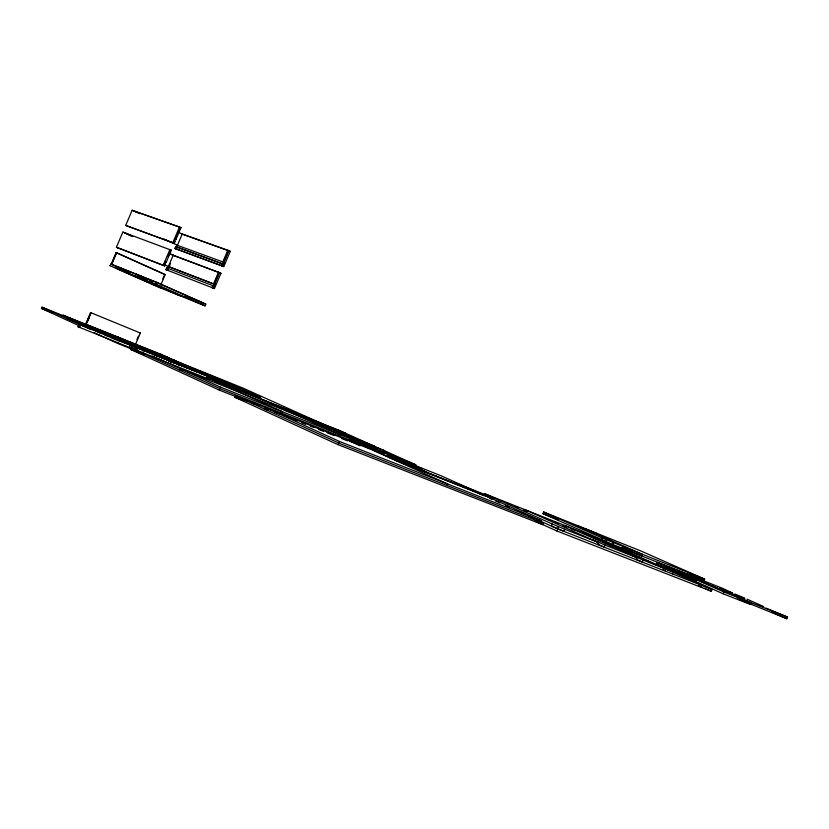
<?xml version="1.0" encoding="UTF-8"?>
<svg xmlns="http://www.w3.org/2000/svg" width="829" height="829" viewBox="0 0 829 829"><rect width="100%" height="100%" fill="white"/><g stroke="black" fill="none" stroke-linecap="round" stroke-linejoin="round"><path stroke-width="1.24" d="M732.681 593.077L722.297 588.207L685.117 573.471M737.416 598.704L786.835 618.755L787.55 617.056L765.996 608.071M261.498 399.163L295.497 412.769L375.838 448.903L414.873 464.427L414.604 465.079L415.775 464.789L415.225 466.085M446.437 485.245L447.069 483.763L339.486 441.453L264.969 407.422L264.327 408.925M447.277 485.566L447.898 484.095L541.575 520.933L540.995 522.322L543.347 523.296L542.767 524.674L338.077 444.665L234.814 397.236L235.446 395.765L372.48 450.012L447.898 484.095M483.742 495.618L484.571 493.659L525.13 509.742L598.579 542.58L597.74 544.57M543.627 512.011L602.32 538.052L641.812 554.093L641.118 555.741L612.652 544.446L542.933 513.648L543.627 512.011L576.725 525.275L642.351 554.3L704.64 579.108L703.976 580.673L641.656 555.948L626.278 549.13M564.642 529.213L552.228 523.98L551.368 526.021L563.772 531.254L564.642 529.213L598.579 542.58M557.544 528.456L558.404 526.415M556.912 531.006L557.782 528.954L712.09 589.45L711.323 591.274L556.912 531.006L534.487 520.892M605.056 545.13L598.88 542.373L598.041 544.342L604.227 547.109L605.056 545.13L637.014 557.72L636.195 559.648M601.605 539.741L602.32 538.052M605.844 541.42L606.559 539.741M612.652 544.446L613.367 542.757M643.117 560.124L636.983 557.389L636.175 559.306L642.309 562.041L643.117 560.124L673.262 572L672.464 573.875M641.656 555.948L642.351 554.3M679.469 573.772L656.62 564.197L657.356 562.466L684.578 573.254L695.604 578.155L695.085 578.528M667.49 569.036L666.972 568.031L667.873 567.14L657.356 562.466M679.811 574.518L679.283 573.502L680.153 572.57L670.423 568.259L670.039 569.741L667.78 568.818L696.453 581.077M723.189 593.802L723.955 591.999L750.649 602.517L749.903 604.279L723.189 593.802L679.977 574.59L686.868 577.067M750.432 604.486L751.167 602.724L787.55 617.056M78.952 325.652L41.45 308.429L41.999 307.155L242.773 387.982L321.455 423.401M62.03 316.284L63.139 315.207L168.784 357.807M66.9 318.512L68.62 317.714L73.543 319.963L73.263 320.616M63.139 315.207L68.009 317.434L67.512 318.792M72.434 321.041L74.164 320.243L132.63 343.776L132.36 344.408M73.045 321.32L73.325 320.668M216.421 379.361L80.786 324.916L79.677 327.517L78.04 326.761L79.532 323.507L80.714 324.025L80.993 323.362L92.413 328.605L230.804 384.096L236.016 386.459L235.757 387.07M79.874 324.45L80.372 323.082L74.164 320.243M117.635 247.757L118.35 248.089L116.402 247.239L122.868 232.068L170.246 249.819M173.178 242.938L125.697 225.415L132.163 210.245L180.971 227.633L175.872 239.602L175.323 239.405L176.712 236.141M109.977 265.694L110.723 263.964L156.743 282.378L205.82 304.119L205.084 305.87L158.681 287.166L109.977 265.694L156.536 284.482M91.086 312.813L86.164 324.377L85.667 324.149L90.589 312.585L91.325 312.885M111.221 264.161L116.153 252.607L116.868 252.928M90.827 312.668L85.905 324.222L86.403 324.45M111.438 264.285L116.361 252.731M87.874 320.978L89.356 317.507M86.154 327.331L86.434 326.667L87.625 327.175M87.066 326.958L87.273 326.232L147.075 350.304L146.806 350.947M92.413 328.605L92.133 329.268L62.31 315.631M94.009 329.341L93.729 330.004L92.9 329.621L93.18 328.958L154.474 353.672M99.49 332.636L99.781 331.973L94.651 329.631L94.361 330.294L100.05 332.864M100.268 332.989L100.547 332.325L101.666 333.6M101.749 333.672L102.029 332.999L161.945 357.071M109.024 336.999L109.314 336.325L110.164 336.719M133.168 349.631L117.625 343.413L118.205 342.066M121.189 339.33L121.459 338.698M121.345 339.33L121.614 338.698M122.091 339.662L122.35 339.03M129.2 342.895L129.469 342.263M129.718 343.102L129.987 342.47M129.738 343.89L130.277 342.636M169.893 249.55L163.199 265.27L116.402 247.239M172.826 242.659L179.53 226.939M130.795 342.843L130.526 343.475L131.314 343.051M156.743 282.378L155.976 284.171L205.084 305.87M164.753 263.663L165.52 261.86L164.981 261.653M175.147 239.26L174.38 241.052L173.831 240.856L175.106 241.394L174.277 243.343L173.727 243.146M168.018 256.544L170.795 250.016L171.344 250.223L166.246 262.192L165.707 261.985M177.634 233.965L179.955 228.524M131.148 343.755L131.417 343.123M165.489 263.995L164.94 263.777L164.111 265.726L164.66 265.933L165.489 263.995L164.215 263.446M131.241 348.128L132.319 345.6L130.661 344.843L129.583 347.372L131.241 348.128L78.04 326.761M238.389 397.661L219.208 390.076L131.034 349.579L131.614 348.201L209.892 379.568L210.918 377.154L209.229 376.387M165.873 269.632L166.65 267.798L167.157 268.005L166.38 269.829L165.873 269.632L167.23 270.244M174.909 248.41L175.686 246.586L176.204 246.773L175.427 248.596L174.909 248.41L176.618 249.104M136.972 339.548L138.412 336.17M162.785 278.938L164.225 275.56M166.65 267.798L168.36 268.513L167.582 270.337L166.898 270.026L167.676 268.202M177.437 245.27L182.225 234.027L227.809 250.296L228.483 250.627L223.54 262.244M139.852 332.792L140.35 333.02L135.562 344.284L135.054 344.056M160.899 284.761L165.209 274.637L116.661 252.804L111.728 264.368L130.277 272.565M167.064 270.14L167.841 268.306M176.1 248.918L177.085 245.218L223.965 262.337L228.918 250.7L228.358 250.493L223.415 262.13M177.23 246.773L176.266 249.042L223.778 266.606L230.275 251.353L228.358 250.493M170.515 263.446L169.075 266.824L164.37 264.679M161.189 286.109L160.463 287.808L115.956 268.181M136.391 346.17L136.661 345.527L181.779 363.693L181.52 364.304M136.951 345.61L136.671 346.242L133.676 344.874M137.179 345.745L136.909 346.377L138.246 346.957L138.516 346.325M137.427 346.584L137.697 345.952M137.728 346.75L137.997 346.118M138.36 347.03L138.63 346.398M138.878 347.247L139.148 346.605M139.282 347.558L139.552 346.916M143.417 349.33L143.168 348.491L142.899 349.123L143.655 349.475L143.925 348.833L189.945 367.382M144.205 348.905L143.935 349.548L140.899 348.159M142.526 353.144L143.116 351.765M144.184 349.683L144.453 349.04M144.971 349.258L144.702 349.89L145.531 350.263M145.002 350.056L145.282 349.423M145.645 350.346L145.8 349.631M145.645 350.449L145.914 349.807M146.432 349.921L146.163 350.553L149.365 352.014M151.52 353.05L151.8 352.408M152.049 353.258L152.318 352.615M152.298 353.403L152.567 352.76M152.567 353.465L152.837 352.822M152.712 353.641L152.982 352.999M152.816 353.61L153.085 352.967M153.344 353.817L153.614 353.175M153.655 353.993L153.925 353.351M154.194 354.315L154.453 353.558M154.826 354.491L155.096 353.848M160.422 354.802L160.681 354.19L85.667 324.149M160.919 354.999L161.676 354.594M160.173 357.03L160.536 356.377M161.313 357.444L161.582 356.802M161.676 357.713L161.842 356.947M162.09 357.796L162.37 357.154M162.422 357.973L162.691 357.33M162.94 358.19L163.22 357.537M163.593 358.48L163.873 357.838L207.146 375.216L206.877 375.848M165.365 357.04L165.624 356.429M166.37 356.76L166.111 357.372L167.095 357.776L167.354 357.164M166.349 357.434L166.608 356.822M166.598 357.579L166.867 356.967M166.919 357.745L167.178 357.133M167.406 357.941L167.665 357.33M168.028 358.221L168.287 357.61M169.313 360.408L168.515 360.853M169.116 361.05L169.396 360.397M169.644 361.257L169.914 360.615M170.712 360.978L170.432 361.62L171.292 362.014L171.572 361.361M170.556 361.755L170.836 361.102M170.961 361.838L171.24 361.185M173.023 360.48L173.779 360.066M173.769 360.822L174.038 360.211M174.09 360.998L174.359 360.377M174.266 361.019L174.525 360.408M174.846 360.574L174.587 361.195L173.282 360.625M174.722 361.278L174.981 360.667M175.479 360.864L175.22 361.475L179.769 363.568L180.028 362.947M201.374 304.295L202.11 302.544L157.303 282.689L116.692 266.441L129.573 272.14M178.618 365.34L178.898 364.687M218.462 272.244L173.188 255.259L168.391 266.513L213.519 283.881L218.462 272.244L220.939 273.301L214.442 288.565L166.898 270.026M222.12 263.674L176.722 246.959L175.945 248.793L221.312 265.56L222.12 263.674L223.903 264.399L224.649 262.658L222.856 261.923L227.809 250.296M178.898 365.496L179.696 365.05M180.266 363.765L180.525 363.143M212.514 287.725L213.322 285.829L214.556 286.357L215.302 284.616L213.519 283.881M212.659 287.829L213.457 285.932L212.773 285.622L211.965 287.508L214.442 288.565M219.146 272.565L214.203 284.192L168.049 266.43L167.334 268.109L213.872 286.046L213.063 287.943M221.996 265.881L222.794 263.995L175.686 246.586M222.421 265.974L223.219 264.078L222.669 263.871L221.861 265.767L222.545 266.088M181.282 363.485L181.023 364.107L181.841 364.48L182.608 364.066M181.354 364.283L181.613 363.662M181.986 364.573L182.245 363.952L80.372 323.082M179.8 370.221L180.411 368.801L152.432 356.024M180.535 370.553L181.136 369.133L220.638 387.174L281.622 411.433L281.021 412.842M185.25 365.931L185.509 365.309L223.229 380.739M187.085 366.874L187.344 366.263M187.582 367.081L187.841 366.459M188.68 367.599L188.95 366.978M188.846 367.63L189.105 367.009M189.178 367.807L189.447 367.185M189.323 367.9L189.592 367.278M190.359 368.242L190.618 367.62L185.509 365.309M191.002 368.532L191.261 367.91L229.042 383.361L228.783 383.972M195.779 370.812L196.038 370.19M196.152 370.864L196.411 370.242M196.815 370.542L196.556 371.174L215.022 379.413M196.763 371.216L197.033 370.594M197.053 371.371L197.312 370.739M197.395 371.547L197.665 370.926M197.893 371.755L198.162 371.123M198.048 371.848L198.307 371.216M198.545 372.045L198.805 371.423M201.488 373.309L201.758 372.687L196.566 370.335L196.266 371.019L189.82 368.097M202.276 373.672L202.545 373.04L203.395 373.423L203.126 374.055M203.779 374.345L204.048 373.724L245.912 390.915L251.239 393.319L250.98 393.941M204.576 374.801L204.846 374.18M205.074 375.009L205.343 374.376M205.364 375.164L205.633 374.532M205.571 375.205L205.841 374.573M205.861 375.361L206.131 374.729M206.711 375.744L207.478 375.319M207.374 376.045L208.141 375.62M209.032 376.729L209.291 376.097M209.82 377.081L210.089 376.459L210.949 376.843L210.68 377.475M211.343 377.775L211.602 377.143L251.239 393.319M213.488 378.843L213.758 378.211M214.255 378.407L214.483 379.247L214.752 378.615L79.138 324.17M214.286 379.205L214.556 378.573M214.784 379.402L215.55 378.977M216.089 379.267L215.82 379.9L217.084 379.661M216.649 380.179L216.918 379.547M218.089 378.418L217.83 379.029L222.41 381.071M219.208 382.065L219.478 381.433M219.208 390.076L219.83 388.614L374.428 449.94M220.638 387.174L220.017 388.635L131.614 348.201M222.524 382.936L222.794 382.304L199.354 372.895M190.09 367.475L223.871 381.029L224.089 381.827M223.333 383.299L223.602 382.666M223.83 383.506L224.099 382.863M224.483 383.06L224.213 383.703L228.421 385.298M224.327 383.703L224.618 383.029L258.969 396.811L258.233 397.246L260.399 398.2L260.658 397.578L259.788 397.174L259.518 397.806L260.399 398.2M224.711 383.9L224.98 383.267L260.658 397.578M225.156 384.034L225.426 383.402L226.307 383.796L226.037 384.428L224.846 383.868M224.939 384.739L225.478 383.464L160.681 354.19M226.265 385.267L226.535 384.635M236.545 387.423L236.804 386.811L237.654 387.195L237.395 387.806M243.322 390.49L243.591 389.868L238.317 387.495L201.758 372.687M244.12 390.842L244.379 390.231L245.249 390.614M251.778 394.303L252.037 393.682L252.918 394.076L252.648 394.697M217.447 380.542L218.317 380.936L218.587 380.304L217.716 379.91L253.581 394.376L252.845 394.811M259.653 398.635L259.923 398.013M281.912 413.194L282.513 411.785L206.711 377.35M298.73 414.914L299 414.282M299.207 415.111L299.476 414.479M304.761 417.661L305.124 417.028M305.704 418.044L305.974 417.412M337.507 432.417L337.31 431.577M338.222 430.707L338.491 430.096L375.091 446.499L374.376 446.955M337.973 432.603L338.253 431.961L377.299 447.536L415.775 464.789M338.678 430.883L339.382 430.448M338.605 435.681L339.175 434.323L282.513 411.785M339.424 436.013L340.004 434.655L374.107 448.22L373.537 449.546M338.077 444.665L339.486 441.453M342.978 434.914L343.258 434.261L343.455 435.101M343.88 433.256L344.149 432.634M344.336 433.432L344.595 432.811M343.88 435.318L344.149 434.665L384.148 450.613M344.346 435.505L344.626 434.852M344.823 435.691L345.102 435.049M350.097 439.629L391.392 458.313L428.178 472.872L386.915 454.251L350.097 439.629L349.506 441.018L360.118 445.826M374.335 449.857L374.895 448.53L375.081 449.38L375.838 448.903M377.029 448.168L377.299 447.536M377.475 448.354L378.19 447.898M382.977 450.852L383.247 450.22M383.703 450.396L383.879 451.204M383.879 451.256L384.148 450.572M384.324 451.432L384.594 450.8L384.77 451.608M734.857 593.968L744.743 598.175L744.017 598.631M697.334 579.046L707.831 583.564L707.085 584.051M729.582 593.16L729.613 593.916M763.063 606.942L763.727 606.6L747.188 599.222L747.147 599.761M698.091 579.212L698.07 579.844M706.774 583.73L707.261 583.305M682.163 575.212L682.785 573.741L723.955 591.999M179.696 227.094L134.63 211.291M180.411 227.436L180.971 227.633M181.188 233.654L181.706 233.84M182.38 234.161L230.275 251.353M110.309 336.584L110.962 336.864L110.392 336.626M174.556 241.198L175.106 241.394M125.697 225.415L173.002 242.804M224.089 262.451L224.649 262.658M223.353 264.192L223.903 264.399M173.344 255.384L220.939 273.301M214.752 284.399L215.302 284.616M163.562 265.518L118.143 247.954M214.006 286.15L214.556 286.357M165.209 274.637L116.153 252.607M338.75 443.08L543.347 523.296M732.929 595.046L738.836 597.377M679.531 574.041L688.951 577.751M689.521 578.01L693.054 579.398M593.056 540.073L598.88 542.373M631.511 555.233L636.983 557.389M456.261 483.234L485.079 494.654M489.877 496.55L493.483 497.98M498.281 499.877L501.887 501.307M506.685 503.213L510.291 504.633M515.089 506.54L518.695 507.97M523.493 509.866L527.099 511.296M546.311 518.902L549.907 520.332M554.715 522.239L558.311 523.659M563.119 525.565L566.715 526.985M571.523 528.892L575.119 530.322M594.331 537.928L600.331 540.311M602.735 541.254L712.09 589.45M243.187 399.557L246.783 400.987M251.581 402.884L255.177 404.303M274.358 411.899L280.347 414.272M282.751 415.215L288.741 417.588M293.539 419.484L297.134 420.904M301.932 422.811L305.528 424.23M310.326 426.127L313.922 427.546M318.719 429.443L323.507 431.349M327.103 432.769L334.294 435.619M341.496 438.458L347.486 440.831M667.625 567.596L673.531 569.927M691.241 576.943L694.785 578.341M695.313 578.549L701.293 580.911M722.815 589.429L726.401 590.849M728.795 591.792L732.38 593.212M388.563 457.245L489.255 497.421M670.226 568.746L673.759 570.145M679.656 572.476L682.018 573.419M699.085 580.165L705.064 582.528M719.396 588.196L721.79 589.139M727.758 591.502L730.152 592.455M395.143 460.219L490.094 497.804L541.575 520.933M679.946 573.067L684.65 574.922M702.298 581.896L705.831 583.295M708.733 584.435L713.489 586.321M736.121 595.263L739.696 596.673M234.814 397.236L243.208 400.562M265.518 409.402L267.912 410.345M682.578 574.228L690.806 577.481M701.386 581.657L703.738 582.59M706.09 583.523L709.614 584.911M712.525 586.062L717.292 587.948M724.432 590.766L726.815 591.709M732.763 594.061L735.147 594.994M741.095 597.346L744.66 598.756M656.62 564.197L666.091 567.938M668.464 568.881L672.018 570.279M667.21 568.57L673.687 571.15M674.298 571.368L677.842 572.766M669.811 569.72L678.07 572.984M681.832 574.704L685.376 576.093M729.085 593.398L732.629 594.797M758.68 605.066L762.224 606.465M379.143 451.764L384.014 453.743M387.557 455.111L414.023 465.608M416.365 466.582L422.365 468.955L415.329 465.66M525.814 510.011L564.093 525.203L637.014 557.72M564.736 525.451L600.911 539.803L673.262 572M305.031 417.028L345.04 432.997M309.258 419.464L312.802 420.873M180.411 368.801L334.667 430.365L334.398 431.018L335.144 430.562L374.19 446.137M542.933 513.648L558.311 519.783M131.034 349.579L144.205 354.833M185.582 295.994L205.82 304.119M67.968 318.668L70.351 319.621M41.45 308.429L53.408 313.238M68.092 318.989L70.475 319.942M99.781 331.973L206.628 374.936M162.826 357.413L163.075 358.273L165.261 359.268M176.297 363.641L110.817 337.009L111.086 337.911M179.416 364.905L188.794 368.667M191.147 369.599L197.001 371.952M119.055 340.781L163.873 358.708M166.204 359.693L178.297 364.491M181.095 365.662L224.597 383.071L219.25 380.604L218.98 381.236L222.203 382.697M111.946 338.17L117.832 340.532M170.163 361.475L173.675 362.884M217.146 380.376L225.094 383.609M577.274 525.493L640.527 550.819L704.64 579.108M209.157 378.2L260.679 398.832L340.004 434.655M131.355 347.32L137.334 349.714M210.265 378.905L338.491 430.096M68.009 317.434L127.024 341.227L127.272 342.066M131.884 343.931L137.863 346.335M163.5 357.962L163.313 357.869M203.54 373.33L203.385 373.268M210.835 376.625L211.001 376.687M218.68 380.179L218.514 380.107M226.13 383.537L226.286 383.62M90.589 312.585L140.35 333.02M146.992 350.46L147.158 350.532M134.795 275.746L179.468 295.466M137.821 274.896L147.23 279.062M149.572 280.098L153.106 281.663M135.552 273.984L147.293 279.186M137.075 276.668L181.758 296.388M688.826 573.979L703.976 580.673M751.167 602.724L709.531 584.839M771.644 612.03L786.835 618.755M622.196 547.337L625.74 548.912M663.138 569.71L665.469 570.746M698.422 585.512L701.935 587.087M704.287 588.134L711.323 591.274M484.571 493.659L552.228 523.98M463.328 486.478L466.872 488.074M478.675 493.379L483.4 495.504M489.566 498.239L491.898 499.286M495.4 500.861L500.063 502.954M505.835 505.586L509.369 507.182M521.047 512.395L525.897 514.612M528.042 515.545L535.037 518.685M537.71 519.928L557.782 528.954M349.859 435.919L353.361 437.494M359.195 440.116L362.698 441.702M366.915 443.619L371.589 445.722M385.019 451.764L388.428 453.297M392.293 455.017L395.702 456.551M401.391 459.111L404.811 460.644M407.08 461.67L412.324 464.053M412.769 464.23L415.049 465.256M536.332 520.135L538.674 521.192M536.311 520.208L538.653 521.265M253.581 394.376L258.969 396.811M223.871 381.029L229.042 383.361M339.963 433.505L342.937 434.842M230.545 384.708L234.721 386.594M224.638 382.107L227.747 383.506M232.151 385.464L235.281 386.874M236.068 387.236L236.918 387.62M243.643 390.656L244.503 391.039M250.493 393.754L251.301 394.117M167.541 358.024L172.525 360.283L172.784 359.672L124.547 340.719M182.484 364.77L189.333 367.775M162.836 265.187L164.66 265.933M116.723 336.47L180.048 365.237M130.236 343.31L131.044 343.683M155.386 354.781L158.619 356.252M208.203 378.801L209.892 379.568M127.749 342.315L130.744 343.672M133.407 344.885L136.557 346.315M146.277 350.74L149.365 352.138M155.23 354.781L158.349 356.201M164.432 261.446L166.246 262.192M284.067 415.08L292.357 418.863L274.627 411.35M102.029 332.999L108.526 335.973M104.475 334.885L107.718 336.367M41.999 307.155L91.242 329.714M235.446 395.765L338.812 443.038M94.185 332.657L117.625 343.413M124.609 232.773L132.816 236.576M169.178 253.405L173.862 255.57M122.868 232.068L131.303 235.964M169.821 253.788L173.51 255.498M169.53 249.477L171.344 250.223M172.453 242.596L174.277 243.343M221.312 265.56L223.778 266.606M164.08 239.001L178.111 245.591M174.598 239.063L175.872 239.602M132.163 210.245L139.738 213.737M178.235 232.12L182.908 234.348M128.723 341.931L128.972 342.771L128.723 341.931M135.044 346.605L133.966 349.123L135.635 349.879L136.702 347.361L135.044 346.605M135.904 345.185L136.153 346.035L135.904 345.185M219.022 272.451L214.069 284.088L214.618 284.306L219.571 272.658L219.022 272.451M223.291 382.501L223.519 383.34L223.291 382.501M304.181 416.645L304.388 417.464L304.181 416.645M345.444 433.194L345.631 433.992L345.444 433.194M154.235 353.755L154.868 354.024L154.329 353.786M143.023 350.035L143.552 350.252L143.023 350.035M119.189 340.636L119.822 340.906L119.189 340.636M134.163 346.004L134.775 346.263L134.215 346.025M101.604 332.605L102.226 332.875L101.604 332.605M94.257 329.258L94.879 329.517L94.309 329.279M253.819 394.656L253.933 394.697M238.483 387.734L239.053 387.972L238.483 387.734M246.109 391.174L246.69 391.423L246.161 391.195M230.939 384.324L231.498 384.563L230.99 384.345M481.867 494.105L428.966 473.183L387.703 454.572L440.727 475.628L481.867 494.105M597.46 533.959L585.036 528.695L597.46 533.959"/></g></svg>
